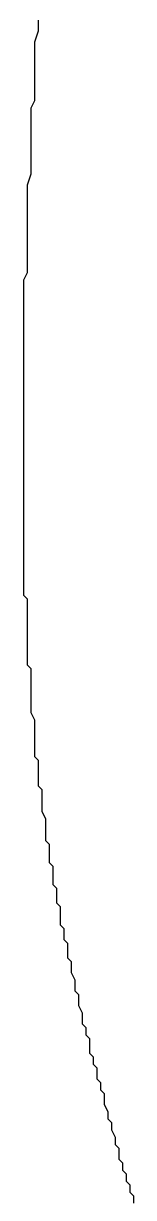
# Model space of a CAD drawing. Header units: millimetres. Extents: x 289 to 9778, y -894 to 6380.
# Drawn here: x 7120.15 to 7120.45, y -360.167 to -356.961 of the extents above; entities that cross this region are included whole.
import ezdxf

# ---------------------------------------------------------------- set-up
doc = ezdxf.new("R2010")
doc.units = ezdxf.units.MM

msp = doc.modelspace()

# ---------------------------------------------------------------- linework, layer by layer
msp.add_polyline3d([(7120.1901, -356.9525, 0), (7120.1901, -356.9825, 0), (7120.1801, -357.0125, 0), (7120.1801, -357.0425, 0), (7120.1801, -357.0625, 0), (7120.1801, -357.0925, 0), (7120.1801, -357.1225, 0), (7120.1801, -357.1425, 0), (7120.1801, -357.1725, 0), (7120.1701, -357.1925, 0), (7120.1701, -357.2225, 0), (7120.1701, -357.2525, 0), (7120.1701, -357.2725, 0), (7120.1701, -357.3025, 0), (7120.1701, -357.3225, 0), (7120.1701, -357.3525, 0), (7120.1701, -357.3725, 0), (7120.1601, -357.4025, 0), (7120.1601, -357.4225, 0), (7120.1601, -357.4525, 0), (7120.1601, -357.4725, 0), (7120.1601, -357.5025, 0), (7120.1601, -357.5225, 0), (7120.1601, -357.5525, 0), (7120.1601, -357.5725, 0), (7120.1601, -357.5925, 0), (7120.1601, -357.6225, 0), (7120.1601, -357.6425, 0), (7120.1501, -357.6625, 0), (7120.1501, -357.6925, 0), (7120.1501, -357.7125, 0), (7120.1501, -357.7325, 0), (7120.1501, -357.7625, 0), (7120.1501, -357.7825, 0), (7120.1501, -357.8025, 0), (7120.1501, -357.8225, 0), (7120.1501, -357.8525, 0), (7120.1501, -357.8725, 0), (7120.1501, -357.8925, 0), (7120.1501, -357.9125, 0), (7120.1501, -357.9325, 0), (7120.1501, -357.9525, 0), (7120.1501, -357.9725, 0), (7120.1501, -357.9925, 0), (7120.1501, -358.0225, 0), (7120.1501, -358.0425, 0), (7120.1501, -358.0625, 0), (7120.1501, -358.0825, 0), (7120.1501, -358.1025, 0), (7120.1501, -358.1225, 0), (7120.1501, -358.1425, 0), (7120.1501, -358.1625, 0), (7120.1501, -358.1725, 0), (7120.1501, -358.1925, 0), (7120.1501, -358.2125, 0), (7120.1501, -358.2325, 0), (7120.1501, -358.2525, 0), (7120.1501, -358.2725, 0), (7120.1501, -358.2925, 0), (7120.1501, -358.3125, 0), (7120.1501, -358.3225, 0), (7120.1501, -358.3425, 0), (7120.1501, -358.3625, 0), (7120.1501, -358.3825, 0), (7120.1501, -358.4025, 0), (7120.1501, -358.4125, 0), (7120.1501, -358.4325, 0), (7120.1501, -358.4525, 0), (7120.1501, -358.4725, 0), (7120.1501, -358.4825, 0), (7120.1501, -358.5025, 0), (7120.1501, -358.5225, 0), (7120.1601, -358.5325, 0), (7120.1601, -358.5525, 0), (7120.1601, -358.5725, 0), (7120.1601, -358.5825, 0), (7120.1601, -358.6025, 0), (7120.1601, -358.6125, 0), (7120.1601, -358.6325, 0), (7120.1601, -358.6525, 0), (7120.1601, -358.6625, 0), (7120.1601, -358.6825, 0), (7120.1601, -358.6925, 0), (7120.1601, -358.7125, 0), (7120.1701, -358.7225, 0), (7120.1701, -358.7425, 0), (7120.1701, -358.7525, 0), (7120.1701, -358.7725, 0), (7120.1701, -358.7825, 0), (7120.1701, -358.8025, 0), (7120.1701, -358.8125, 0), (7120.1701, -358.8325, 0), (7120.1701, -358.8425, 0), (7120.1801, -358.8625, 0), (7120.1801, -358.8725, 0), (7120.1801, -358.8925, 0), (7120.1801, -358.9025, 0), (7120.1801, -358.9125, 0), (7120.1801, -358.9325, 0), (7120.1801, -358.9425, 0), (7120.1801, -358.9625, 0), (7120.1901, -358.9725, 0), (7120.1901, -358.9825, 0), (7120.1901, -359.0025, 0), (7120.1901, -359.0125, 0), (7120.1901, -359.0225, 0), (7120.1901, -359.0425, 0), (7120.2001, -359.0525, 0), (7120.2001, -359.0625, 0), (7120.2001, -359.0825, 0), (7120.2001, -359.0925, 0), (7120.2001, -359.1025, 0), (7120.2001, -359.1125, 0), (7120.2101, -359.1325, 0), (7120.2101, -359.1425, 0), (7120.2101, -359.1525, 0), (7120.2101, -359.1725, 0), (7120.2101, -359.1825, 0), (7120.2101, -359.1925, 0), (7120.2201, -359.2025, 0), (7120.2201, -359.2225, 0), (7120.2201, -359.2325, 0), (7120.2201, -359.2425, 0), (7120.2201, -359.2525, 0), (7120.2301, -359.2625, 0), (7120.2301, -359.2825, 0), (7120.2301, -359.2925, 0), (7120.2301, -359.3025, 0), (7120.2301, -359.3125, 0), (7120.2401, -359.3225, 0), (7120.2401, -359.3425, 0), (7120.2401, -359.3525, 0), (7120.2401, -359.3625, 0), (7120.2501, -359.3725, 0), (7120.2501, -359.3825, 0), (7120.2501, -359.3925, 0), (7120.2501, -359.4125, 0), (7120.2501, -359.4225, 0), (7120.2601, -359.4325, 0), (7120.2601, -359.4425, 0), (7120.2601, -359.4525, 0), (7120.2601, -359.4625, 0), (7120.2701, -359.4725, 0), (7120.2701, -359.4925, 0), (7120.2701, -359.5025, 0), (7120.2701, -359.5125, 0), (7120.2801, -359.5225, 0), (7120.2801, -359.5325, 0), (7120.2801, -359.5425, 0), (7120.2801, -359.5525, 0), (7120.2901, -359.5725, 0), (7120.2901, -359.5825, 0), (7120.2901, -359.5925, 0), (7120.2901, -359.6025, 0), (7120.3001, -359.6125, 0), (7120.3001, -359.6225, 0), (7120.3001, -359.6325, 0), (7120.3001, -359.6425, 0), (7120.3101, -359.6625, 0), (7120.3101, -359.6725, 0), (7120.3101, -359.6825, 0), (7120.3101, -359.6925, 0), (7120.3201, -359.7025, 0), (7120.3201, -359.7125, 0), (7120.3201, -359.7225, 0), (7120.3301, -359.7325, 0), (7120.3301, -359.7425, 0), (7120.3301, -359.7625, 0), (7120.3301, -359.7725, 0), (7120.3401, -359.7825, 0), (7120.3401, -359.7925, 0), (7120.3401, -359.8025, 0), (7120.3501, -359.8125, 0), (7120.3501, -359.8225, 0), (7120.3501, -359.8425, 0), (7120.3601, -359.8525, 0), (7120.3601, -359.8625, 0), (7120.3601, -359.8725, 0), (7120.3701, -359.8825, 0), (7120.3701, -359.8925, 0), (7120.3701, -359.9025, 0), (7120.3701, -359.9125, 0), (7120.3801, -359.9325, 0), (7120.3801, -359.9425, 0), (7120.3801, -359.9525, 0), (7120.3901, -359.9625, 0), (7120.3901, -359.9725, 0), (7120.3901, -359.9825, 0), (7120.4001, -360.0025, 0), (7120.4001, -360.0125, 0), (7120.4001, -360.0225, 0), (7120.4101, -360.0325, 0), (7120.4101, -360.0425, 0), (7120.4101, -360.0625, 0), (7120.4201, -360.0725, 0), (7120.4201, -360.0825, 0), (7120.4201, -360.0925, 0), (7120.4301, -360.1025, 0), (7120.4301, -360.1225, 0), (7120.4401, -360.1325, 0), (7120.4401, -360.1425, 0), (7120.4401, -360.1525, 0), (7120.4501, -360.1625, 0), (7120.4501, -360.1825, 0)])

doc.saveas('drawing.dxf')
